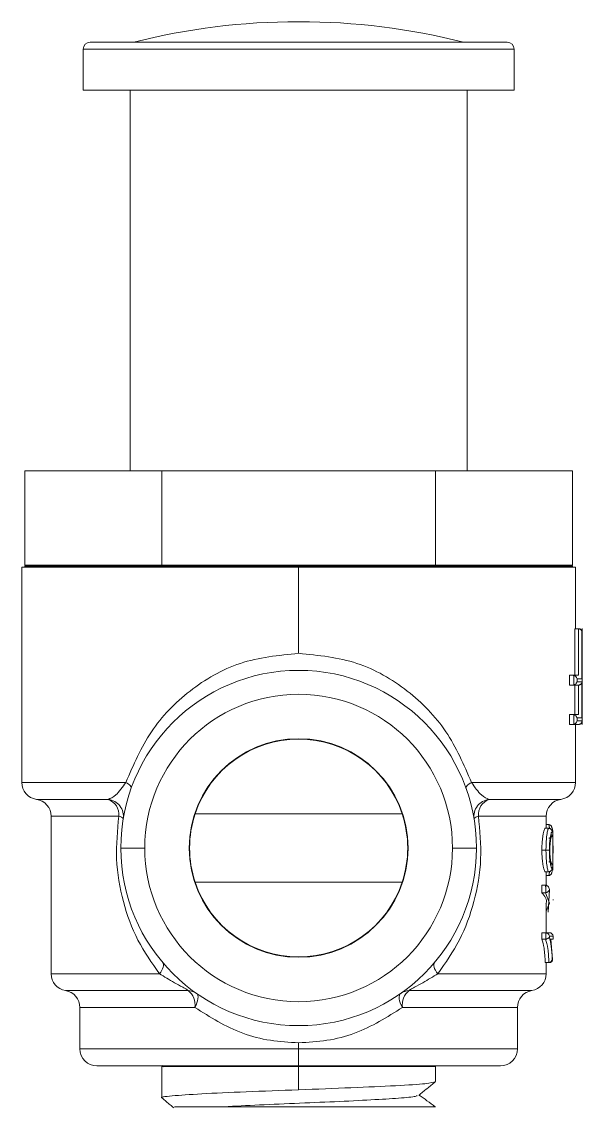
# Model space of a CAD drawing. Header units: centimetres. Extents: x -13594 to 4017, y -3206 to 1780.
# Drawn here: x 1225.7 to 1254.1, y -2881.3 to -2826.1 of the extents above; entities that cross this region are included whole.
import ezdxf

# ---------------------------------------------------------------- set-up
doc = ezdxf.new("R2010")
doc.units = ezdxf.units.CM

msp = doc.modelspace()

# ---------------------------------------------------------------- linework, layer by layer
at = {"color": 7, "linetype": 'Continuous', "lineweight": 0}
for p, q in [((1239.714, -2826.103), (1239.757, -2826.103)), ((1229.145, -2827.145), (1250.326, -2827.145)), ((1228.797, -2827.492), (1228.797, -2829.575)), ((1250.673, -2827.492), (1228.797, -2827.492)), ((1250.673, -2827.492), (1250.673, -2829.575)), ((1228.797, -2829.575), (1250.673, -2829.575)), ((1231.176, -2829.575), (1231.176, -2848.934)), ((1248.295, -2829.575), (1248.295, -2848.934)), ((1225.832, -2848.934), (1232.784, -2848.934)), ((1225.832, -2848.934), (1225.832, -2853.726)), ((1232.784, -2848.934), (1232.784, -2853.726)), ((1232.784, -2848.934), (1246.687, -2848.934)), ((1246.687, -2848.934), (1246.687, -2853.726)), ((1246.687, -2848.934), (1253.638, -2848.934)), ((1253.638, -2848.934), (1253.638, -2853.726)), ((1225.672, -2853.83), (1225.672, -2864.768)), ((1225.672, -2853.83), (1239.735, -2853.83)), ((1225.832, -2853.726), (1232.784, -2853.726)), ((1225.832, -2853.761), (1225.832, -2853.795)), ((1232.784, -2853.761), (1225.832, -2853.761)), ((1225.832, -2853.795), (1232.784, -2853.795)), ((1228.901, -2853.795), (1228.901, -2853.83)), ((1232.784, -2853.726), (1246.687, -2853.726)), ((1232.784, -2853.761), (1232.784, -2853.795)), ((1246.687, -2853.761), (1232.784, -2853.761)), ((1232.784, -2853.795), (1246.687, -2853.795)), ((1239.735, -2853.83), (1239.735, -2853.795)), ((1239.735, -2853.83), (1239.735, -2858.205)), ((1239.735, -2853.83), (1253.798, -2853.83)), ((1246.687, -2853.726), (1253.638, -2853.726)), ((1246.687, -2853.761), (1246.687, -2853.795)), ((1253.638, -2853.761), (1246.687, -2853.761)), ((1246.687, -2853.795), (1253.638, -2853.795)), ((1250.569, -2853.83), (1250.569, -2853.795)), ((1253.638, -2853.761), (1253.638, -2853.795)), ((1253.798, -2856.955), (1253.798, -2853.83)), ((1253.763, -2856.955), (1253.763, -2859.323)), ((1253.937, -2856.955), (1253.763, -2856.955)), ((1253.937, -2856.955), (1253.961, -2856.955)), ((1253.948, -2859.324), (1253.948, -2856.956)), ((1253.966, -2856.955), (1253.97, -2856.955)), ((1254.127, -2861.821), (1254.127, -2856.95)), ((1254.139, -2857.458), (1254.139, -2856.95)), ((1254.122, -2857.129), (1254.122, -2859.497)), ((1254.126, -2857.129), (1254.122, -2857.129)), ((1254.126, -2861.643), (1254.126, -2857.129)), ((1253.49, -2859.323), (1253.49, -2859.822)), ((1253.667, -2859.323), (1253.49, -2859.323)), ((1253.667, -2859.323), (1253.937, -2859.323)), ((1253.703, -2859.819), (1253.703, -2859.327)), ((1253.873, -2859.497), (1253.873, -2859.648)), ((1254.122, -2859.497), (1253.873, -2859.497)), ((1253.873, -2859.648), (1254.122, -2859.648)), ((1254.122, -2859.648), (1254.122, -2861.491)), ((1253.667, -2859.822), (1253.49, -2859.822)), ((1253.937, -2859.822), (1253.667, -2859.822)), ((1253.763, -2859.822), (1253.763, -2861.318)), ((1253.948, -2861.318), (1253.948, -2859.822)), ((1253.49, -2861.318), (1253.49, -2861.816)), ((1253.667, -2861.318), (1253.49, -2861.318)), ((1253.667, -2861.318), (1253.937, -2861.318)), ((1253.703, -2861.813), (1253.703, -2861.321)), ((1253.667, -2861.816), (1253.49, -2861.816)), ((1253.961, -2861.816), (1253.667, -2861.816)), ((1253.798, -2864.768), (1253.798, -2861.816)), ((1253.873, -2861.491), (1253.873, -2861.643)), ((1254.122, -2861.491), (1253.873, -2861.491)), ((1253.873, -2861.643), (1254.126, -2861.643)), ((1253.96, -2861.821), (1253.96, -2861.816)), ((1239.735, -2862.563), (1239.735, -2862.546)), ((1225.672, -2864.768), (1230.959, -2864.768)), ((1248.511, -2864.768), (1253.798, -2864.768)), ((1226.419, -2865.628), (1230.06, -2865.628)), ((1249.411, -2865.628), (1253.052, -2865.628)), ((1244.995, -2866.365), (1234.476, -2866.365)), ((1227.165, -2866.487), (1227.165, -2874.491)), ((1230.602, -2866.487), (1227.165, -2866.487)), ((1252.305, -2866.487), (1248.868, -2866.487)), ((1252.305, -2867.098), (1252.305, -2866.487)), ((1252.423, -2866.908), (1252.305, -2866.908)), ((1252.436, -2867.098), (1252.262, -2867.098)), ((1252.653, -2868.36), (1252.653, -2867.99)), ((1231.922, -2868.101), (1230.707, -2868.101)), ((1247.548, -2868.101), (1248.763, -2868.101)), ((1252.297, -2868.207), (1252.089, -2868.207)), ((1252.652, -2868.267), (1252.652, -2868.52)), ((1252.434, -2869.307), (1252.26, -2869.307)), ((1252.305, -2869.99), (1252.305, -2869.307)), ((1252.424, -2869.497), (1252.305, -2869.497)), ((1234.476, -2869.838), (1244.995, -2869.838)), ((1252.089, -2870.371), (1252.089, -2869.983)), ((1252.258, -2869.983), (1252.089, -2869.983)), ((1252.258, -2869.983), (1252.297, -2870.106)), ((1252.297, -2870.369), (1252.297, -2869.987)), ((1252.468, -2870.234), (1252.403, -2871.364)), ((1252.468, -2870.204), (1252.468, -2870.234)), ((1252.273, -2870.371), (1252.089, -2870.371)), ((1252.479, -2870.905), (1252.273, -2870.371)), ((1252.653, -2870.756), (1252.653, -2870.726)), ((1252.305, -2871.31), (1252.479, -2870.905)), ((1252.305, -2872.407), (1252.305, -2870.935)), ((1252.089, -2872.735), (1252.089, -2872.407)), ((1252.266, -2872.407), (1252.089, -2872.407)), ((1252.266, -2872.407), (1252.479, -2872.407)), ((1252.297, -2872.734), (1252.297, -2872.41)), ((1252.279, -2872.735), (1252.089, -2872.735)), ((1252.468, -2872.581), (1252.468, -2872.622)), ((1252.653, -2872.581), (1252.468, -2872.581)), ((1252.628, -2873.749), (1252.536, -2872.739)), ((1252.536, -2872.739), (1252.653, -2872.739)), ((1252.653, -2872.739), (1252.653, -2872.581)), ((1239.735, -2873.657), (1239.735, -2873.64)), ((1252.435, -2873.922), (1252.261, -2873.922)), ((1252.305, -2874.491), (1252.305, -2873.922)), ((1252.47, -2873.922), (1252.435, -2873.922)), ((1252.616, -2873.749), (1252.628, -2873.749)), ((1227.165, -2874.491), (1232.666, -2874.491)), ((1246.805, -2874.491), (1252.305, -2874.491)), ((1227.894, -2875.348), (1234.12, -2875.348)), ((1245.351, -2875.348), (1251.576, -2875.348)), ((1228.624, -2876.204), (1228.624, -2878.31)), ((1234.466, -2876.204), (1228.624, -2876.204)), ((1250.847, -2876.204), (1245.005, -2876.204)), ((1250.847, -2878.31), (1250.847, -2876.204)), ((1228.624, -2878.31), (1239.735, -2878.31)), ((1239.735, -2877.998), (1239.735, -2878.31)), ((1239.735, -2879.178), (1239.735, -2878.31)), ((1239.735, -2878.31), (1250.847, -2878.31)), ((1239.735, -2879.178), (1229.492, -2879.178)), ((1232.791, -2879.213), (1232.791, -2880.434)), ((1232.791, -2879.213), (1239.735, -2879.213)), ((1232.797, -2879.16), (1232.877, -2879.225)), ((1249.979, -2879.178), (1239.735, -2879.178)), ((1239.735, -2879.213), (1239.735, -2880.389)), ((1239.735, -2879.213), (1246.68, -2879.213)), ((1246.68, -2879.975), (1246.68, -2879.213)), ((1232.791, -2880.434), (1232.791, -2880.802)), ((1246.615, -2881.247), (1246.68, -2881.262))]:
    msp.add_line(p, q, dxfattribs=at)
at = {"color": 7, "linetype": 'Continuous', "lineweight": 0, "flags": 128}
for points in [[(1230.959, -2864.768), (1231.028, -2864.81), (1231.088, -2864.852), (1231.139, -2864.893), (1231.18, -2864.932), (1231.21, -2864.969), (1231.23, -2865.003), (1231.238, -2865.033), (1231.235, -2865.06)], [(1248.511, -2864.768), (1248.443, -2864.81), (1248.382, -2864.852), (1248.331, -2864.893), (1248.291, -2864.932), (1248.26, -2864.969), (1248.241, -2865.003), (1248.233, -2865.033), (1248.236, -2865.06)], [(1232.666, -2874.491), (1232.732, -2874.404), (1232.786, -2874.318), (1232.829, -2874.236), (1232.859, -2874.159), (1232.875, -2874.089), (1232.877, -2874.026), (1232.866, -2873.973), (1232.841, -2873.93)], [(1246.63, -2873.93), (1246.605, -2873.973), (1246.593, -2874.026), (1246.596, -2874.089), (1246.612, -2874.159), (1246.642, -2874.236), (1246.684, -2874.318), (1246.739, -2874.404), (1246.805, -2874.491)], [(1234.552, -2875.494), (1234.592, -2875.535), (1234.618, -2875.595), (1234.629, -2875.67), (1234.624, -2875.759), (1234.605, -2875.86), (1234.572, -2875.969), (1234.525, -2876.085), (1234.466, -2876.204)], [(1244.918, -2875.494), (1244.879, -2875.535), (1244.853, -2875.595), (1244.842, -2875.67), (1244.846, -2875.759), (1244.865, -2875.86), (1244.899, -2875.969), (1244.946, -2876.085), (1245.005, -2876.204)]]:
    msp.add_lwpolyline(points, dxfattribs=at)
at = {"color": 7, "linetype": 'Continuous', "lineweight": 0}
for centre, radius, start, end in [((1239.714, -2860.132), 34.029, 90, 104.2134), ((1239.757, -2860.132), 34.029, 75.7866, 90), ((1229.145, -2827.492), 0.347, 90, 180), ((1250.326, -2827.492), 0.347, 0, 90), ((1239.735, -2868.101), 9.028, 0, 180), ((1239.735, -2868.101), 7.813, 0, 180), ((1239.735, -2868.101), 5.556, 0, 180), ((1239.735, -2868.101), 5.538, 18.2691, 161.7309), ((1226.54, -2864.768), 0.868, 180, 261.9522), ((1252.93, -2864.768), 0.868, 278.0478, 0), ((1226.297, -2866.487), 0.868, 0, 81.9522), ((1229.973, -2866.49), 0.866, 350.7563, 84.24), ((1229.782, -2866.404), 0.824, 354.1909, 70.3183), ((1249.498, -2866.49), 0.866, 95.76, 189.2437), ((1249.688, -2866.404), 0.824, 109.6817, 185.8091), ((1253.173, -2866.487), 0.868, 98.0478, 180), ((1239.735, -2868.101), 5.538, 161.7309, 180), ((1239.735, -2868.101), 5.538, 0, 18.2691), ((1230.568, -2866.792), 0.307, 32.1942, 83.6021), ((1248.903, -2866.792), 0.307, 96.3979, 147.8058), ((1239.735, -2868.101), 9.028, 180, 0), ((1239.735, -2868.101), 7.813, 180, 0), ((1239.735, -2868.101), 5.556, 180, 0), ((1239.735, -2868.101), 5.538, 180, 198.2691), ((1239.735, -2868.101), 5.538, 341.7309, 0), ((1239.735, -2868.101), 5.538, 198.2691, 341.7309), ((1252.479, -2872.581), 0.174, 0, 90), ((1228.033, -2874.491), 0.868, 180, 260.7931), ((1251.437, -2874.491), 0.868, 279.2069, 0), ((1227.756, -2876.204), 0.868, 0, 80.7931), ((1234.086, -2876.16), 0.813, 55.0364, 87.6276), ((1233.56, -2876.072), 0.916, 351.6743, 52.2805), ((1245.384, -2876.16), 0.813, 92.3724, 124.9636), ((1245.911, -2876.072), 0.916, 127.7195, 188.3257), ((1251.715, -2876.204), 0.868, 99.2069, 180), ((1229.492, -2878.31), 0.868, 180, 270), ((1249.979, -2878.31), 0.868, 270, 0)]:
    msp.add_arc(centre, radius, start, end, dxfattribs=at)
for points, knots in [([(1253.948, -2856.956), (1253.946, -2856.955), (1253.942, -2856.955), (1253.939, -2856.955), (1253.937, -2856.955)], [0, 0, 0, 0, 0.56, 1, 1, 1, 1]), ([(1253.948, -2856.956), (1253.96, -2856.957), (1253.984, -2856.96), (1254.018, -2856.973), (1254.05, -2856.993), (1254.082, -2857.023), (1254.111, -2857.068), (1254.118, -2857.106), (1254.122, -2857.129)], [0, 0, 0, 0, 0.107543, 0.224836, 0.35505, 0.500546, 0.703894, 1, 1, 1, 1]), ([(1253.961, -2856.955), (1253.973, -2856.956), (1253.998, -2856.958), (1254.033, -2856.97), (1254.066, -2856.99), (1254.096, -2857.02), (1254.123, -2857.067), (1254.125, -2857.106), (1254.126, -2857.129)], [0, 0, 0, 0, 0.108647, 0.225996, 0.355811, 0.50089, 0.703874, 1, 1, 1, 1]), ([(1230.959, -2864.768), (1231.345, -2863.875), (1232.116, -2862.088), (1234.125, -2860.036), (1236.693, -2858.517), (1238.722, -2858.309), (1239.735, -2858.205)], [0, 0, 0, 0, 0.249988, 0.500272, 0.750508, 1, 1, 1, 1]), ([(1239.735, -2858.205), (1240.748, -2858.309), (1242.775, -2858.517), (1245.342, -2860.033), (1247.353, -2862.085), (1248.125, -2863.873), (1248.511, -2864.768)], [0, 0, 0, 0, 0.249286, 0.499382, 0.749414, 1, 1, 1, 1]), ([(1253.703, -2859.327), (1253.696, -2859.326), (1253.685, -2859.324), (1253.673, -2859.324), (1253.667, -2859.323)], [0, 0, 0, 0, 0.559999, 1, 1, 1, 1]), ([(1253.873, -2859.497), (1253.867, -2859.477), (1253.857, -2859.442), (1253.82, -2859.39), (1253.778, -2859.356), (1253.735, -2859.335), (1253.713, -2859.33), (1253.703, -2859.327)], [0, 0, 0, 0, 0.295371, 0.499597, 0.774806, 0.892854, 1, 1, 1, 1]), ([(1253.873, -2859.648), (1253.867, -2859.669), (1253.857, -2859.704), (1253.82, -2859.755), (1253.778, -2859.79), (1253.735, -2859.811), (1253.713, -2859.816), (1253.703, -2859.819)], [0, 0, 0, 0, 0.295457, 0.499599, 0.775107, 0.893066, 1, 1, 1, 1]), ([(1253.937, -2859.323), (1253.939, -2859.324), (1253.943, -2859.324), (1253.947, -2859.324), (1253.948, -2859.324)], [0, 0, 0, 0, 0.56, 1, 1, 1, 1]), ([(1254.122, -2859.648), (1254.118, -2859.671), (1254.111, -2859.708), (1254.082, -2859.754), (1254.05, -2859.784), (1254.018, -2859.804), (1253.984, -2859.817), (1253.96, -2859.82), (1253.948, -2859.822)], [0, 0, 0, 0, 0.2959864, 0.4994824, 0.644676, 0.7748109, 0.8922046, 1, 1, 1, 1]), ([(1253.667, -2859.822), (1253.674, -2859.822), (1253.686, -2859.822), (1253.698, -2859.82), (1253.703, -2859.819)], [0, 0, 0, 0, 0.560001, 1, 1, 1, 1]), ([(1253.948, -2859.822), (1253.946, -2859.822), (1253.942, -2859.822), (1253.939, -2859.822), (1253.937, -2859.822)], [0, 0, 0, 0, 0.56, 1, 1, 1, 1]), ([(1253.703, -2861.321), (1253.696, -2861.32), (1253.685, -2861.318), (1253.673, -2861.318), (1253.667, -2861.318)], [0, 0, 0, 0, 0.559999, 1, 1, 1, 1]), ([(1253.703, -2861.321), (1253.713, -2861.324), (1253.735, -2861.329), (1253.778, -2861.35), (1253.82, -2861.385), (1253.857, -2861.436), (1253.867, -2861.471), (1253.873, -2861.491)], [0, 0, 0, 0, 0.106922, 0.224875, 0.500391, 0.704501, 1, 1, 1, 1]), ([(1253.937, -2861.318), (1253.939, -2861.318), (1253.943, -2861.318), (1253.947, -2861.318), (1253.948, -2861.318)], [0, 0, 0, 0, 0.56, 1, 1, 1, 1]), ([(1253.667, -2861.816), (1253.674, -2861.816), (1253.686, -2861.816), (1253.698, -2861.814), (1253.703, -2861.813)], [0, 0, 0, 0, 0.560001, 1, 1, 1, 1]), ([(1253.703, -2861.813), (1253.713, -2861.81), (1253.735, -2861.805), (1253.778, -2861.784), (1253.82, -2861.749), (1253.857, -2861.698), (1253.867, -2861.663), (1253.873, -2861.643)], [0, 0, 0, 0, 0.107134, 0.225175, 0.500393, 0.704588, 1, 1, 1, 1]), ([(1253.961, -2861.816), (1253.973, -2861.816), (1253.998, -2861.814), (1254.033, -2861.802), (1254.066, -2861.782), (1254.096, -2861.752), (1254.123, -2861.705), (1254.125, -2861.666), (1254.126, -2861.643)], [0, 0, 0, 0, 0.108385, 0.225624, 0.35551, 0.50089, 0.703767, 1, 1, 1, 1]), ([(1230.06, -2865.628), (1230.186, -2865.579), (1230.382, -2865.504), (1230.687, -2865.159), (1230.874, -2864.89), (1230.959, -2864.768)], [0, 0, 0, 0, 0.499799, 0.773617, 1, 1, 1, 1]), ([(1248.511, -2864.768), (1248.596, -2864.89), (1248.784, -2865.16), (1249.088, -2865.504), (1249.284, -2865.579), (1249.411, -2865.628)], [0, 0, 0, 0, 0.226549, 0.500623, 1, 1, 1, 1]), ([(1232.666, -2874.491), (1232.278, -2873.936), (1231.502, -2872.826), (1230.775, -2870.849), (1230.396, -2868.675), (1230.534, -2867.211), (1230.602, -2866.487)], [0, 0, 0, 0, 0.2496492, 0.4998888, 0.7528578, 1, 1, 1, 1]), ([(1248.868, -2866.487), (1248.937, -2867.21), (1249.075, -2868.672), (1248.696, -2870.845), (1247.97, -2872.823), (1247.193, -2873.935), (1246.805, -2874.491)], [0, 0, 0, 0, 0.246903, 0.499607, 0.749783, 1, 1, 1, 1]), ([(1252.468, -2867.102), (1252.468, -2867.094), (1252.465, -2867.001), (1252.453, -2866.934), (1252.433, -2866.917), (1252.423, -2866.908)], [0, 0, 0, 0, 0.0424023, 0.5349592, 1, 1, 1, 1]), ([(1252.423, -2866.908), (1252.438, -2866.909), (1252.473, -2866.912), (1252.517, -2866.933), (1252.552, -2866.964), (1252.576, -2866.997), (1252.593, -2867.038), (1252.595, -2867.067), (1252.596, -2867.082)], [0, 0, 0, 0, 0.15912, 0.385664, 0.524485, 0.676706, 0.837345, 1, 1, 1, 1]), ([(1252.089, -2868.207), (1252.09, -2868.128), (1252.092, -2867.969), (1252.106, -2867.744), (1252.129, -2867.543), (1252.165, -2867.323), (1252.217, -2867.129), (1252.247, -2867.108), (1252.262, -2867.098)], [0, 0, 0, 0, 0.1251704, 0.2506356, 0.3726898, 0.5005168, 0.7495273, 1, 1, 1, 1]), ([(1252.297, -2868.207), (1252.297, -2868.129), (1252.299, -2867.968), (1252.31, -2867.735), (1252.328, -2867.53), (1252.358, -2867.31), (1252.398, -2867.126), (1252.424, -2867.107), (1252.436, -2867.098)], [0, 0, 0, 0, 0.123539, 0.254629, 0.384903, 0.511976, 0.761123, 1, 1, 1, 1]), ([(1252.609, -2867.271), (1252.608, -2867.256), (1252.606, -2867.227), (1252.589, -2867.186), (1252.565, -2867.153), (1252.529, -2867.122), (1252.485, -2867.101), (1252.451, -2867.099), (1252.436, -2867.098)], [0, 0, 0, 0, 0.163543, 0.324905, 0.477575, 0.616521, 0.842422, 1, 1, 1, 1]), ([(1252.609, -2867.429), (1252.608, -2867.444), (1252.606, -2867.473), (1252.589, -2867.513), (1252.565, -2867.547), (1252.53, -2867.578), (1252.486, -2867.599), (1252.451, -2867.602), (1252.437, -2867.603)], [0, 0, 0, 0, 0.1622, 0.322447, 0.474412, 0.613149, 0.840028, 1, 1, 1, 1]), ([(1252.609, -2867.271), (1252.595, -2867.282), (1252.566, -2867.302), (1252.515, -2867.524), (1252.474, -2867.843), (1252.47, -2868.086), (1252.468, -2868.207)], [0, 0, 0, 0, 0.28021, 0.559393, 0.779634, 1, 1, 1, 1]), ([(1252.494, -2868.205), (1252.498, -2868.078), (1252.505, -2867.822), (1252.558, -2867.496), (1252.59, -2867.455), (1252.609, -2867.429)], [0, 0, 0, 0, 0.27921, 0.560362, 1, 1, 1, 1]), ([(1252.596, -2867.082), (1252.608, -2867.09), (1252.627, -2867.103), (1252.641, -2867.209), (1252.647, -2867.331), (1252.651, -2867.493), (1252.652, -2867.623), (1252.652, -2867.703), (1252.652, -2867.74), (1252.653, -2867.876), (1252.652, -2868.003), (1252.652, -2868.103)], [0, 0, 0, 0, 0.248201, 0.374718, 0.497622, 0.621035, 0.747751, 0.750057, 0.767744, 0.81645, 1, 1, 1, 1]), ([(1252.652, -2868.103), (1252.652, -2867.879), (1252.652, -2867.6), (1252.641, -2867.382), (1252.633, -2867.314), (1252.623, -2867.276), (1252.614, -2867.273), (1252.609, -2867.271)], [0, 0, 0, 0, 0.500673, 0.623829, 0.750238, 0.874331, 1, 1, 1, 1]), ([(1252.609, -2867.429), (1252.618, -2867.438), (1252.637, -2867.457), (1252.648, -2867.642), (1252.652, -2867.902), (1252.652, -2868.1), (1252.652, -2868.2)], [0, 0, 0, 0, 0.280523, 0.559901, 0.780257, 1, 1, 1, 1]), ([(1252.26, -2869.307), (1252.245, -2869.297), (1252.216, -2869.277), (1252.165, -2869.087), (1252.128, -2868.868), (1252.106, -2868.668), (1252.092, -2868.445), (1252.09, -2868.287), (1252.089, -2868.207)], [0, 0, 0, 0, 0.247651, 0.497085, 0.62517, 0.74789, 0.873374, 1, 1, 1, 1]), ([(1252.435, -2869.307), (1252.422, -2869.298), (1252.396, -2869.279), (1252.356, -2869.097), (1252.327, -2868.876), (1252.31, -2868.672), (1252.299, -2868.443), (1252.297, -2868.285), (1252.297, -2868.207)], [0, 0, 0, 0, 0.238516, 0.488984, 0.615972, 0.746637, 0.876582, 1, 1, 1, 1]), ([(1252.468, -2868.207), (1252.465, -2868.207), (1252.459, -2868.207), (1252.439, -2868.207), (1252.415, -2868.208), (1252.381, -2868.208), (1252.341, -2868.208), (1252.31, -2868.207), (1252.297, -2868.207)], [0, 0, 0, 0, 0.165329, 0.326168, 0.477257, 0.614674, 0.84005, 1, 1, 1, 1]), ([(1252.468, -2868.207), (1252.469, -2868.275), (1252.47, -2868.41), (1252.481, -2868.6), (1252.499, -2868.769), (1252.529, -2868.953), (1252.57, -2869.11), (1252.595, -2869.126), (1252.607, -2869.134)], [0, 0, 0, 0, 0.125631, 0.250202, 0.371941, 0.500785, 0.749514, 1, 1, 1, 1]), ([(1252.606, -2868.976), (1252.595, -2868.965), (1252.571, -2868.944), (1252.531, -2868.759), (1252.5, -2868.502), (1252.496, -2868.304), (1252.494, -2868.205)], [0, 0, 0, 0, 0.280463, 0.560062, 0.780535, 1, 1, 1, 1]), ([(1252.652, -2868.52), (1252.652, -2868.541), (1252.652, -2868.588), (1252.652, -2868.643), (1252.652, -2868.68), (1252.652, -2868.69), (1252.652, -2868.693), (1252.652, -2868.765), (1252.651, -2868.901), (1252.648, -2869.064), (1252.642, -2869.182), (1252.63, -2869.297), (1252.611, -2869.312), (1252.597, -2869.323)], [0, 0, 0, 0, 0.042598, 0.099264, 0.114376, 0.118628, 0.119927, 0.120676, 0.270019, 0.414576, 0.544233, 0.681931, 1, 1, 1, 1]), ([(1252.652, -2868.2), (1252.652, -2868.328), (1252.651, -2868.586), (1252.644, -2868.916), (1252.621, -2868.953), (1252.606, -2868.976)], [0, 0, 0, 0, 0.279542, 0.560378, 1, 1, 1, 1]), ([(1252.607, -2869.134), (1252.618, -2869.126), (1252.638, -2869.11), (1252.652, -2868.801), (1252.652, -2868.47), (1252.652, -2868.267)], [0, 0, 0, 0, 0.28025, 0.558673, 1, 1, 1, 1]), ([(1252.434, -2868.802), (1252.448, -2868.803), (1252.483, -2868.806), (1252.527, -2868.828), (1252.563, -2868.859), (1252.587, -2868.892), (1252.603, -2868.932), (1252.605, -2868.961), (1252.606, -2868.976)], [0, 0, 0, 0, 0.160874, 0.388134, 0.526803, 0.678509, 0.838331, 1, 1, 1, 1]), ([(1252.607, -2869.134), (1252.606, -2869.148), (1252.604, -2869.178), (1252.587, -2869.218), (1252.563, -2869.252), (1252.528, -2869.283), (1252.484, -2869.304), (1252.449, -2869.306), (1252.435, -2869.307)], [0, 0, 0, 0, 0.162896, 0.323741, 0.476101, 0.614973, 0.841354, 1, 1, 1, 1]), ([(1252.424, -2869.497), (1252.434, -2869.489), (1252.453, -2869.472), (1252.466, -2869.407), (1252.469, -2869.313), (1252.469, -2869.303)], [0, 0, 0, 0, 0.462084, 0.944978, 1, 1, 1, 1]), ([(1252.425, -2869.497), (1252.439, -2869.496), (1252.474, -2869.493), (1252.518, -2869.472), (1252.553, -2869.441), (1252.577, -2869.408), (1252.594, -2869.367), (1252.596, -2869.338), (1252.597, -2869.323)], [0, 0, 0, 0, 0.158588, 0.384934, 0.523807, 0.676182, 0.837059, 1, 1, 1, 1]), ([(1252.297, -2869.987), (1252.29, -2869.986), (1252.277, -2869.983), (1252.264, -2869.983), (1252.258, -2869.983)], [0, 0, 0, 0, 0.5600148, 1, 1, 1, 1]), ([(1252.468, -2870.204), (1252.462, -2870.178), (1252.453, -2870.135), (1252.418, -2870.07), (1252.377, -2870.026), (1252.331, -2869.997), (1252.308, -2869.99), (1252.297, -2869.987)], [0, 0, 0, 0, 0.296773, 0.500136, 0.782455, 0.898115, 1, 1, 1, 1]), ([(1252.468, -2870.234), (1252.462, -2870.251), (1252.452, -2870.28), (1252.414, -2870.321), (1252.371, -2870.348), (1252.328, -2870.363), (1252.307, -2870.367), (1252.297, -2870.369)], [0, 0, 0, 0, 0.294713, 0.50029, 0.769436, 0.888971, 1, 1, 1, 1]), ([(1252.292, -2870.935), (1252.296, -2870.925), (1252.38, -2870.737), (1252.23, -2870.549), (1252.089, -2870.371)], [0, 0, 0, 0, 0.053395, 1, 1, 1, 1]), ([(1252.273, -2870.371), (1252.278, -2870.37), (1252.286, -2870.37), (1252.293, -2870.369), (1252.297, -2870.369)], [0, 0, 0, 0, 0.560003, 1, 1, 1, 1]), ([(1252.297, -2872.41), (1252.291, -2872.409), (1252.281, -2872.408), (1252.27, -2872.407), (1252.266, -2872.407)], [0, 0, 0, 0, 0.56, 1, 1, 1, 1]), ([(1252.297, -2872.41), (1252.307, -2872.412), (1252.329, -2872.417), (1252.374, -2872.438), (1252.416, -2872.473), (1252.453, -2872.524), (1252.462, -2872.56), (1252.468, -2872.581)], [0, 0, 0, 0, 0.10701, 0.224928, 0.500614, 0.704506, 1, 1, 1, 1]), ([(1252.261, -2873.922), (1252.245, -2873.66), (1252.216, -2873.164), (1252.13, -2872.872), (1252.089, -2872.735)], [0, 0, 0, 0, 0.527986, 1, 1, 1, 1]), ([(1252.279, -2872.735), (1252.282, -2872.735), (1252.288, -2872.735), (1252.294, -2872.734), (1252.297, -2872.734)], [0, 0, 0, 0, 0.560003, 1, 1, 1, 1]), ([(1252.446, -2873.922), (1252.433, -2873.672), (1252.408, -2873.176), (1252.321, -2872.881), (1252.279, -2872.735)], [0, 0, 0, 0, 0.505219, 1, 1, 1, 1]), ([(1252.297, -2872.734), (1252.307, -2872.732), (1252.328, -2872.729), (1252.37, -2872.717), (1252.412, -2872.695), (1252.451, -2872.661), (1252.462, -2872.637), (1252.468, -2872.622)], [0, 0, 0, 0, 0.112998, 0.233452, 0.49976, 0.699815, 1, 1, 1, 1]), ([(1252.468, -2872.622), (1252.504, -2872.768), (1252.577, -2873.061), (1252.603, -2873.519), (1252.616, -2873.749)], [0, 0, 0, 0, 0.498687, 1, 1, 1, 1]), ([(1252.435, -2873.922), (1252.437, -2873.922), (1252.441, -2873.922), (1252.445, -2873.922), (1252.446, -2873.922)], [0, 0, 0, 0, 0.56, 1, 1, 1, 1]), ([(1252.446, -2873.922), (1252.457, -2873.921), (1252.479, -2873.918), (1252.511, -2873.906), (1252.542, -2873.888), (1252.573, -2873.86), (1252.605, -2873.814), (1252.612, -2873.773), (1252.616, -2873.749)], [0, 0, 0, 0, 0.114977, 0.236023, 0.364246, 0.50059, 0.704991, 1, 1, 1, 1]), ([(1252.628, -2873.749), (1252.627, -2873.783), (1252.626, -2873.828), (1252.582, -2873.881), (1252.549, -2873.904), (1252.516, -2873.917), (1252.489, -2873.922), (1252.476, -2873.922), (1252.47, -2873.922)], [0, 0, 0, 0, 0.4978592, 0.6588404, 0.7924306, 0.9033359, 0.9528496, 1, 1, 1, 1]), ([(1234.12, -2875.348), (1234.117, -2875.341), (1234.111, -2875.329), (1234.053, -2875.29), (1233.962, -2875.237), (1233.753, -2875.123), (1233.279, -2874.87), (1232.911, -2874.642), (1232.666, -2874.491)], [0, 0, 0, 0, 0.056575, 0.112826, 0.175994, 0.251629, 0.501351, 1, 1, 1, 1]), ([(1246.805, -2874.491), (1246.559, -2874.642), (1246.192, -2874.869), (1245.718, -2875.123), (1245.509, -2875.237), (1245.418, -2875.289), (1245.36, -2875.328), (1245.354, -2875.341), (1245.351, -2875.348)], [0, 0, 0, 0, 0.498577, 0.748051, 0.823803, 0.887053, 0.943364, 1, 1, 1, 1]), ([(1239.735, -2877.998), (1239.254, -2877.973), (1238.28, -2877.923), (1236.403, -2877.432), (1235.239, -2876.694), (1234.466, -2876.204)], [0, 0, 0, 0, 0.246865, 0.499961, 1, 1, 1, 1]), ([(1245.005, -2876.204), (1244.232, -2876.694), (1243.068, -2877.432), (1241.191, -2877.923), (1240.216, -2877.973), (1239.735, -2877.998)], [0, 0, 0, 0, 0.499847, 0.753037, 1, 1, 1, 1]), ([(1245.837, -2880.672), (1245.977, -2880.558), (1246.255, -2880.329), (1246.534, -2880.101), (1246.673, -2879.986)], [0, 0, 0, 0, 0.499978, 1, 1, 1, 1]), ([(1232.851, -2880.814), (1232.829, -2880.81), (1232.614, -2880.771), (1233.219, -2880.699), (1234.679, -2880.595), (1237.013, -2880.492), (1238.828, -2880.423), (1239.735, -2880.389)], [0, 0, 0, 0, 0.027937, 0.270952, 0.513968, 0.756984, 1, 1, 1, 1]), ([(1245.755, -2880.673), (1245.744, -2880.69), (1245.715, -2880.736), (1244.898, -2880.817), (1243.475, -2880.901), (1241.601, -2880.995), (1239.524, -2881.081), (1237.438, -2881.171), (1236.301, -2881.232), (1235.732, -2881.262)], [0, 0, 0, 0, 0.088675, 0.241908, 0.391871, 0.544878, 0.69571, 0.847614, 1, 1, 1, 1]), ([(1246.671, -2881.248), (1246.532, -2881.147), (1246.259, -2880.951), (1245.987, -2880.755), (1245.854, -2880.659)], [0, 0, 0, 0, 0.511733, 1, 1, 1, 1]), ([(1232.797, -2880.813), (1232.937, -2880.927), (1233.135, -2881.09), (1233.333, -2881.253), (1233.391, -2881.301)], [0, 0, 0, 0, 0.703479, 1, 1, 1, 1]), ([(1235.732, -2881.262), (1235.222, -2881.262), (1234.203, -2881.262), (1233.421, -2881.262), (1233.423, -2881.262), (1233.423, -2881.262)], [0, 0, 0, 0, 0.376132, 0.752241, 1, 1, 1, 1]), ([(1246.68, -2881.262), (1246.597, -2881.262), (1246.431, -2881.262), (1245.558, -2881.262), (1244.3, -2881.262), (1242.692, -2881.262), (1240.874, -2881.262), (1238.999, -2881.262), (1237.186, -2881.262), (1236.217, -2881.262), (1235.732, -2881.262)], [0, 0, 0, 0, 0.1248, 0.249791, 0.374839, 0.499819, 0.624723, 0.749509, 0.874382, 1, 1, 1, 1])]:
    msp.add_open_spline(points, degree=3, knots=knots, dxfattribs=at)
msp.add_open_spline([(1239.735, -2880.389), (1240.645, -2880.354), (1242.465, -2880.285), (1244.761, -2880.182), (1246.367, -2880.079), (1246.576, -2880.01), (1246.68, -2879.975)], degree=3, dxfattribs=at)

doc.saveas('drawing.dxf')
